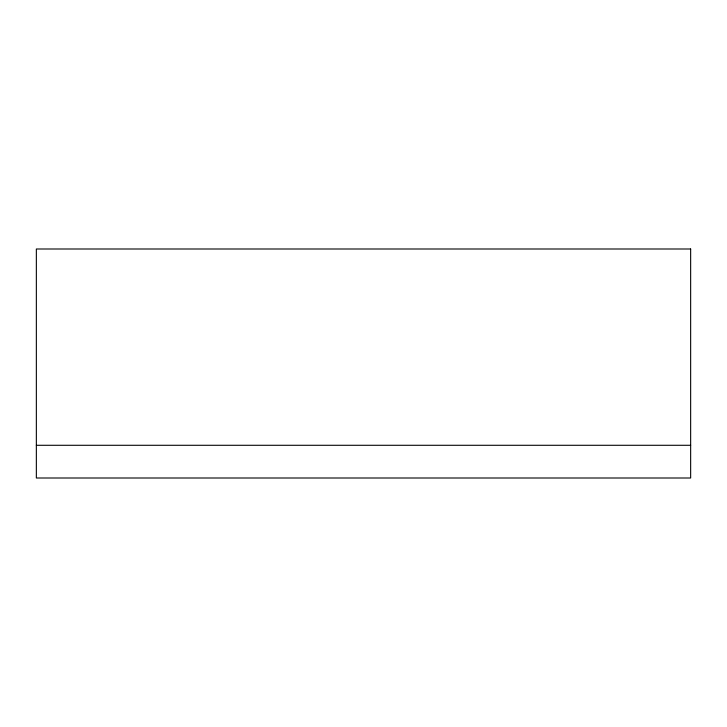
<?xml version="1.0" encoding="UTF-8"?>
<svg xmlns="http://www.w3.org/2000/svg" width="727" height="727" viewBox="0 0 727 727"><rect width="100%" height="100%" fill="white"/><g stroke="black" fill="none" stroke-linecap="round" stroke-linejoin="round"><path stroke-width="1.09" d="M36.35 445.287L690.65 445.287M690.65 248.997L36.35 248.997L36.35 478.002L690.65 478.002L690.65 248.997"/></g></svg>
